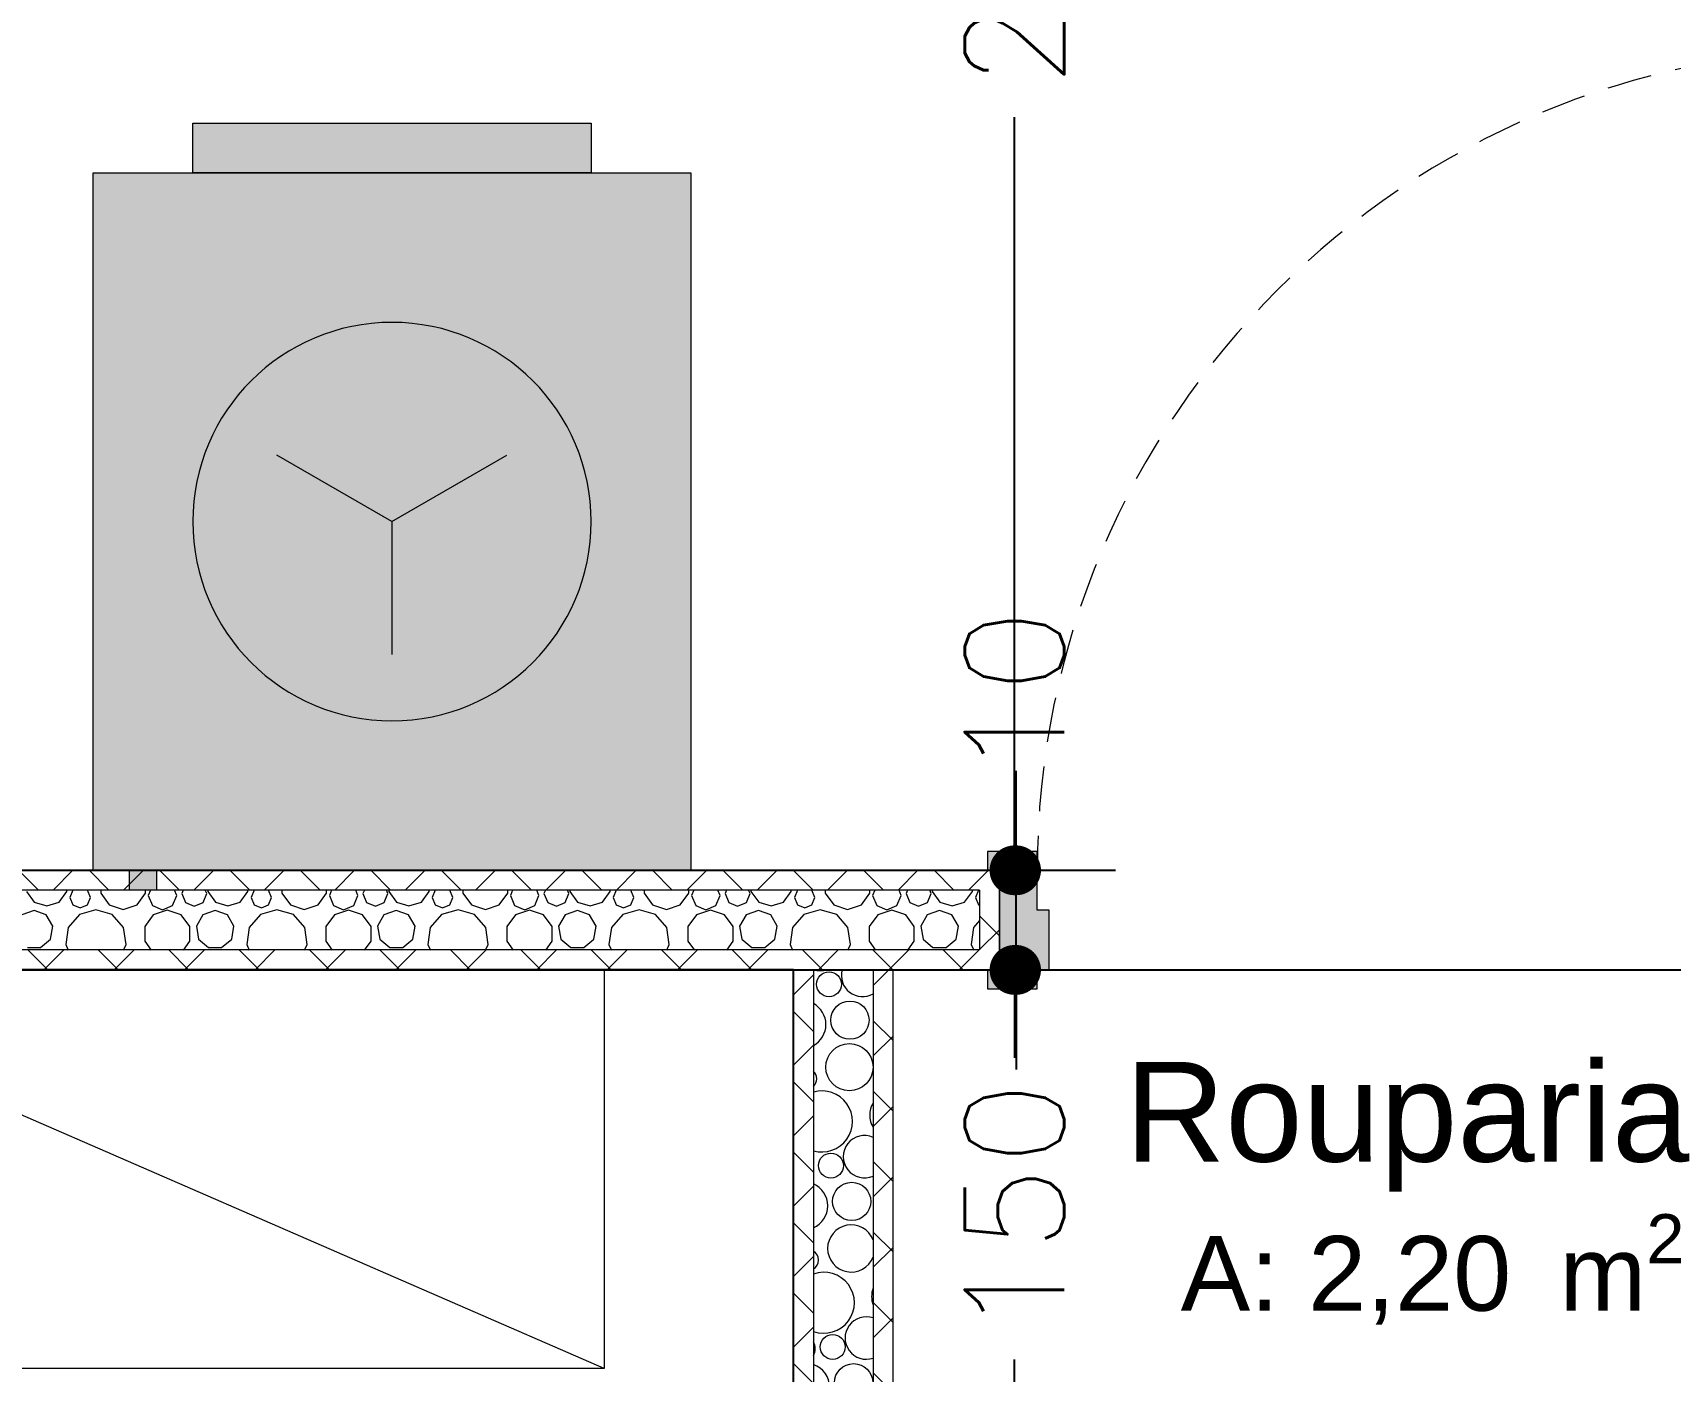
# Model space of a CAD drawing. Header units: metres. Extents: x -1783 to 21505, y -57 to 13660.
# Drawn here: x 12467.5 to 12631.9, y 12530.6 to 12665 of the extents above; entities that cross this region are included whole.
import ezdxf

# ---------------------------------------------------------------- set-up
doc = ezdxf.new("R2010")
doc.units = ezdxf.units.M
doc.header["$MEASUREMENT"] = 0
doc.linetypes.add('Dashed', pattern=[0.07, 0.045, -0.025])
for name, color, linetype in [('cotas', 7, 'Continuous'), ('COTAS EXECUTIVO.EXEC', 7, 'Continuous'), ('EQUIPAMENTOS.ARQ', 7, 'Continuous'), ('MOBILIÁRIO', 7, 'Continuous'), ('PAREDE CONSTRUIR', 7, 'Continuous'), ('Portas Archicad', 7, 'Continuous'), ('ZONA', 7, 'Continuous')]:
    doc.layers.add(name, color=color, linetype=linetype)
for name, color, linetype, lineweight, true_color in [('EQUIPAMENTOS.ARQ_Caneta_No__13', 7, 'Continuous', 0, 0xaaaaaa), ('EQUIPAMENTOS.ARQ_Caneta_No__19', 7, 'Continuous', 0, 0xe9e9e9), ('Portas Archicad_Caneta_No__9', 7, 'Continuous', 5, 0x020202), ('Portas Archicad_Caneta_No__97', 7, 'Continuous', 5, 0x6b6b6b)]:
    doc.layers.add(name, color=color, linetype=linetype, lineweight=lineweight, true_color=true_color)
for name, color, linetype, lineweight in [('MOBILIÁRIO_Caneta_No__96', 252, 'Continuous', 0), ('PAREDE CONSTRUIR_Caneta_No__241', 7, 'Continuous', 13), ('PAREDE CONSTRUIR_Caneta_No__83', 84, 'Continuous', 0), ('PAREDE CONSTRUIR_Caneta_No__96', 252, 'Continuous', 0), ('Portas Archicad_Caneta_No__241', 7, 'Continuous', 13), ('Selos de Zona Archicad_Caneta_No__11', 7, 'Continuous', 5)]:
    doc.layers.add(name, color=color, linetype=linetype, lineweight=lineweight)
doc.styles.add('GENERATED_STYLE_1', font='arial.ttf')
doc.styles.add('R80', font='romans.shx', dxfattribs={"height": 10})
doc.dimstyles.new('1-50', dxfattribs={"dimtxt": 10, "dimasz": 5, "dimexe": 10, "dimexo": 10, "dimgap": 3, "dimtad": 1, "dimdec": 1, "dimrnd": 1, "dimdsep": 46, "dimtxsty": 'R80', "dimblk": 'DOT', "dimcen": 0, "dimclrd": 252, "dimclre": 252, "dimclrt": 252, "dimadec": 0, "dimazin": 0, "dimtfac": 1, "dimtdec": 1, "dimtix": 1, "dimtmove": 2, "dimatfit": 3, "dimldrblk": 'DOT', "dimfxl": 1, "dimtolj": 1, "dimarcsym": 0})
pattern_1 = [(45, (18585.2446, 16071.2687), (-3.535534, 3.535534), []), (135, (18585.2446, 16071.2687), (3.535534, 3.535534), [])]

# ---------------------------------------------------------------- blocks, each defined once
blk = doc.blocks.new('_Dot')
at = {"color": 0, "linetype": 'ByBlock', "lineweight": -2}
blk.add_line((-0.5, 0), (-1, 0), dxfattribs=at)
at = {"color": 0, "linetype": 'ByBlock', "const_width": 0.5}
blk.add_lwpolyline([(-0.25, 0, 1), (0.25, 0, 1)], format="xyb", close=True, dxfattribs=at)
blk = doc.blocks.new('*D7198')
at = {"layer": 'COTAS EXECUTIVO.EXEC', "color": 252, "lineweight": -2, "transparency": 16777216}
for p, q in [((12086.34, 12791.3), (11880.68, 12791.3)), ((11890.68, 12786.3), (11890.68, 12608.21)), ((11890.68, 12425.89), (11890.68, 12576.49)), ((12711.34, 12420.89), (11880.68, 12420.89))]:
    blk.add_line(p, q, dxfattribs=at)
at = {"layer": 'COTAS EXECUTIVO.EXEC', "color": 252, "lineweight": -2, "transparency": 16777216, "xscale": 5, "yscale": 5, "zscale": 5}
for p, rotation in [((11890.68, 12791.3), 90), ((11890.68, 12420.89), 270)]:
    blk.add_blockref('_Dot', p, dxfattribs=dict(at, rotation=rotation))
at = {"layer": 'COTAS EXECUTIVO.EXEC', "color": 252, "transparency": 16777216, "insert": (11890.68, 12592.35), "char_height": 10, "attachment_point": 5, "rotation": 90, "style": 'R80'}
blk.add_mtext('\\A1;370', dxfattribs=at)
blk = doc.blocks.new('*D7421')
at = {"layer": 'COTAS EXECUTIVO.EXEC', "color": 252, "lineweight": -2, "transparency": 16777216}
for p, q in [((12406.35, 12570.89), (12576.05, 12570.89)), ((12566.05, 12565.89), (12566.05, 12562.06)), ((12566.05, 12425.89), (12566.05, 12531.77)), ((12711.34, 12420.89), (12556.05, 12420.89))]:
    blk.add_line(p, q, dxfattribs=at)
at = {"layer": 'COTAS EXECUTIVO.EXEC', "color": 252, "lineweight": -2, "transparency": 16777216, "xscale": 5, "yscale": 5, "zscale": 5}
for p, rotation in [((12566.05, 12570.89), 90), ((12566.05, 12420.89), 270)]:
    blk.add_blockref('_Dot', p, dxfattribs=dict(at, rotation=rotation))
at = {"layer": 'COTAS EXECUTIVO.EXEC', "color": 252, "transparency": 16777216, "insert": (12566.05, 12546.92), "char_height": 10, "attachment_point": 5, "rotation": 90, "style": 'R80'}
blk.add_mtext('\\A1;150', dxfattribs=at)
blk = doc.blocks.new('*D7422')
at = {"layer": 'COTAS EXECUTIVO.EXEC', "color": 252, "lineweight": -2, "transparency": 16777216}
for p, q in [((12566.21, 12585.89), (12566.21, 12590.89)), ((12406.35, 12580.89), (12576.21, 12580.89)), ((12566.21, 12570.89), (12566.21, 12580.89)), ((12406.35, 12570.89), (12576.21, 12570.89)), ((12566.21, 12565.89), (12566.21, 12560.89))]:
    blk.add_line(p, q, dxfattribs=at)
at = {"layer": 'COTAS EXECUTIVO.EXEC', "color": 252, "lineweight": -2, "transparency": 16777216, "xscale": 5, "yscale": 5, "zscale": 5}
for p, rotation in [((12566.21, 12580.89), 270), ((12566.21, 12570.89), 90)]:
    blk.add_blockref('_Dot', p, dxfattribs=dict(at, rotation=rotation))
at = {"layer": 'COTAS EXECUTIVO.EXEC', "color": 252, "transparency": 16777216, "insert": (12566.05, 12598.63), "char_height": 10, "attachment_point": 5, "rotation": 90, "style": 'R80'}
blk.add_mtext('\\A1;10', dxfattribs=at)
blk = doc.blocks.new('*D7423')
at = {"layer": 'COTAS EXECUTIVO.EXEC', "color": 252, "lineweight": -2, "transparency": 16777216}
for p, q in [((12401.35, 12791.3), (12576.05, 12791.3)), ((12566.05, 12786.3), (12566.05, 12688.21)), ((12566.05, 12585.89), (12566.05, 12656.49)), ((12406.35, 12580.89), (12576.05, 12580.89))]:
    blk.add_line(p, q, dxfattribs=at)
at = {"layer": 'COTAS EXECUTIVO.EXEC', "color": 252, "lineweight": -2, "transparency": 16777216, "xscale": 5, "yscale": 5, "zscale": 5}
for p, rotation in [((12566.05, 12791.3), 90), ((12566.05, 12580.89), 270)]:
    blk.add_blockref('_Dot', p, dxfattribs=dict(at, rotation=rotation))
at = {"layer": 'COTAS EXECUTIVO.EXEC', "color": 252, "transparency": 16777216, "insert": (12566.05, 12672.35), "char_height": 10, "attachment_point": 5, "rotation": 90, "style": 'R80'}
blk.add_mtext('\\A1;210', dxfattribs=at)
blk = doc.blocks.new('*D7444')
at = {"layer": 'COTAS EXECUTIVO.EXEC', "color": 252, "lineweight": -2, "transparency": 16777216}
for p, q in [((12248.85, 12505.89), (12248.85, 12885.48)), ((12698.87, 12801.3), (12698.87, 12885.48)), ((12253.85, 12875.48), (12476.86, 12875.48)), ((12693.87, 12875.48), (12508.58, 12875.48))]:
    blk.add_line(p, q, dxfattribs=at)
at = {"layer": 'COTAS EXECUTIVO.EXEC', "color": 252, "lineweight": -2, "transparency": 16777216, "xscale": 5, "yscale": 5, "zscale": 5, "rotation": 180}
blk.add_blockref('_Dot', (12248.85, 12875.48), dxfattribs=at)
at = {"layer": 'COTAS EXECUTIVO.EXEC', "color": 252, "lineweight": -2, "transparency": 16777216, "xscale": 5, "yscale": 5, "zscale": 5}
blk.add_blockref('_Dot', (12698.87, 12875.48), dxfattribs=at)
at = {"layer": 'COTAS EXECUTIVO.EXEC', "color": 252, "transparency": 16777216, "insert": (12492.72, 12875.48), "char_height": 10, "attachment_point": 5, "style": 'R80'}
blk.add_mtext('\\A1;450', dxfattribs=at)
blk = doc.blocks.new('Rouparia_9_14_6', base_point=(-59.6669, -35.4814))
at = {"layer": 'Selos de Zona Archicad_Caneta_No__11', "color": 7, "lineweight": 5, "attachment_point": 2, "style": 'GENERATED_STYLE_1'}
for s, insert, char_height in [('\\A1;\\pt0,0.55;Rouparia{\\H0.66x;\\S^  ;\\S^  ;}', (-59.6669, -35.3675), 0.1), ('\\A1;\\pt0,0.55;A: 2,20{\\H0.66x;\\S^  ;} m{\\H0.66x;\\S2^  ;}', (-59.6669, -35.5203), 0.075)]:
    blk.add_mtext(s, dxfattribs=dict(at, insert=insert, char_height=char_height))
blk = doc.blocks.new('*X62')
at = {"layer": 'PAREDE CONSTRUIR_Caneta_No__96', "color": 252, "linetype": 'Continuous', "lineweight": 0}
for centre, radius in [((-60.3782, -35.0182), 0.0125), ((-60.3572, -35.0542), 0.0192), ((-60.3577, -35.1014), 0.0237), ((-60.3763, -35.2002), 0.0125), ((-60.3554, -35.2362), 0.0192), ((-60.3745, -35.3822), 0.0125), ((-60.3535, -35.4182), 0.0192), ((-60.3726, -35.5642), 0.0125), ((-60.3707, -35.7462), 0.0125), ((-60.3689, -35.9282), 0.0125), ((-60.367, -36.1102), 0.0125), ((-60.3652, -36.2922), 0.0125), ((-60.3633, -36.4742), 0.0125)]:
    blk.add_circle(centre, radius, dxfattribs=at)
for centre, radius, start, end in [((-60.387, -34.9739), 0.0306, 257.4549, 282.5451), ((-60.3445, -35.0093), 0.0213, 164.7842, 299.7933), ((-60.4052, -35.0586), 0.0239, 298.3874, 61.6126), ((-60.4008, -35.113), 0.0103, 311.7553, 48.2447), ((-60.3852, -35.1559), 0.0306, 253.4253, 106.5747), ((-60.3134, -35.1496), 0.0239, 149.3154, 210.6846), ((-60.3426, -35.1913), 0.0213, 65.8115, 294.1885), ((-60.4034, -35.2406), 0.0239, 293.4353, 66.5647), ((-60.3559, -35.2834), 0.0237, 21.6937, 338.3063), ((-60.3989, -35.295), 0.0103, 299.1196, 60.8804), ((-60.3833, -35.3379), 0.0306, 249.7672, 110.2328), ((-60.3115, -35.3316), 0.0239, 159.6701, 200.3299), ((-60.3408, -35.3733), 0.0213, 71.1793, 288.8207), ((-60.4064, -35.384), 0.0143, 330.6872, 29.3128), ((-60.4015, -35.4226), 0.0239, 288.6626, 71.3374), ((-60.354, -35.4654), 0.0237, 31.7009, 328.2991), ((-60.3971, -35.477), 0.0103, 287.8976, 72.1024), ((-60.3815, -35.5199), 0.0306, 246.0208, 113.9792), ((-60.3389, -35.5553), 0.0213, 76.3804, 283.6196), ((-60.4045, -35.566), 0.0143, 317.9252, 42.0748), ((-60.3997, -35.6046), 0.0239, 284.021, 75.979), ((-60.3517, -35.6002), 0.0192, 22.1536, 337.8464), ((-60.3522, -35.6474), 0.0237, 39.4271, 320.5729), ((-60.3952, -35.659), 0.0103, 277.354, 82.646), ((-60.3796, -35.7019), 0.0306, 242.162, 117.838), ((-60.3371, -35.7373), 0.0213, 81.4691, 278.5309), ((-60.4027, -35.748), 0.0143, 307.7764, 52.2236), ((-60.3978, -35.7866), 0.0239, 279.4716, 80.5284), ((-60.3498, -35.7822), 0.0192, 33.9514, 326.0486), ((-60.3503, -35.8294), 0.0237, 46.0474, 313.9526), ((-60.3934, -35.841), 0.0103, 267.0584, 92.9416), ((-60.3778, -35.8839), 0.0306, 238.1604, 121.8396), ((-60.3352, -35.9193), 0.0213, 86.4907, 273.5093), ((-60.4008, -35.93), 0.0143, 298.8744, 61.1256), ((-60.396, -35.9686), 0.0239, 274.9819, 85.0181), ((-60.348, -35.9642), 0.0192, 42.8744, 317.1256), ((-60.3485, -36.0114), 0.0237, 51.9978, 308.0022), ((-60.3915, -36.023), 0.0103, 256.6655, 103.3345), ((-60.3759, -36.0659), 0.0306, 233.9768, 126.0232), ((-60.3333, -36.1013), 0.0213, 91.4854, 268.5146), ((-60.3989, -36.112), 0.0143, 290.6833, 69.3167), ((-60.3941, -36.1506), 0.0239, 270.5227, 89.4773), ((-60.3461, -36.1462), 0.0192, 50.4923, 309.5077), ((-60.3466, -36.1934), 0.0237, 57.4985, 302.5015), ((-60.3897, -36.205), 0.0103, 245.7982, 114.2018), ((-60.374, -36.2479), 0.0306, 229.5577, 130.4423), ((-60.3315, -36.2833), 0.0213, 96.4915, 263.5085), ((-60.3971, -36.2939), 0.0143, 282.9154, 77.0846), ((-60.3923, -36.3326), 0.0239, 266.0667, 93.9333), ((-60.3442, -36.3282), 0.0192, 57.3492, 302.6508), ((-60.3448, -36.3754), 0.0237, 62.6805, 297.3195), ((-60.3878, -36.387), 0.0103, 233.8948, 126.1052), ((-60.3722, -36.4298), 0.0306, 224.826, 135.174), ((-60.3296, -36.4653), 0.0213, 101.5479, 258.4521), ((-60.3952, -36.4759), 0.0143, 275.3836, 84.6164), ((-60.3904, -36.5146), 0.0239, 27.0926, 98.4133), ((-60.3424, -36.5102), 0.0192, 63.714, 160.3332)]:
    blk.add_arc(centre, radius, start, end, dxfattribs=at)
blk = doc.blocks.new('*X86')
at = {"layer": 'PAREDE CONSTRUIR_Caneta_No__96', "color": 252, "linetype": 'Continuous', "lineweight": 0}
for p, q in [((-61.184, -34.9249), (-61.1762, -34.9356)), ((-61.1512, -34.9356), (-61.1435, -34.9249)), ((-61.1435, -34.9249), (-61.1435, -34.9238)), ((-61.1374, -34.9238), (-61.1404, -34.9311)), ((-61.1197, -34.9311), (-61.1227, -34.9238)), ((-61.1095, -34.9238), (-61.1095, -34.9267)), ((-61.0645, -34.9267), (-61.0645, -34.9238)), ((-61.0596, -34.9238), (-61.0618, -34.929)), ((-61.0332, -34.929), (-61.0354, -34.9238)), ((-61.0267, -34.9238), (-61.0281, -34.9272)), ((-61.003, -34.9272), (-61.0045, -34.9238)), ((-61.0021, -34.9238), (-61.0021, -34.9249)), ((-61.0021, -34.9249), (-60.9944, -34.9356)), ((-60.9694, -34.9356), (-60.9617, -34.9249)), ((-60.9617, -34.9249), (-60.9617, -34.9238)), ((-60.9555, -34.9238), (-60.9585, -34.9311)), ((-60.9379, -34.9311), (-60.9409, -34.9238)), ((-60.9276, -34.9238), (-60.9276, -34.9267)), ((-60.8827, -34.9267), (-60.8827, -34.9238)), ((-60.8778, -34.9238), (-60.8799, -34.929)), ((-60.8513, -34.929), (-60.8535, -34.9238)), ((-60.8448, -34.9238), (-60.8463, -34.9272)), ((-60.8212, -34.9272), (-60.8226, -34.9238)), ((-60.8203, -34.9238), (-60.8203, -34.9249)), ((-60.8203, -34.9249), (-60.8125, -34.9356)), ((-60.7875, -34.9356), (-60.7798, -34.9249)), ((-60.7798, -34.9249), (-60.7798, -34.9238)), ((-60.7737, -34.9238), (-60.7767, -34.9311)), ((-60.756, -34.9311), (-60.759, -34.9238)), ((-60.7458, -34.9238), (-60.7458, -34.9267)), ((-60.7008, -34.9267), (-60.7008, -34.9238)), ((-60.6959, -34.9238), (-60.6981, -34.929)), ((-60.6695, -34.929), (-60.6716, -34.9238)), ((-60.663, -34.9238), (-60.6644, -34.9272)), ((-60.6393, -34.9272), (-60.6408, -34.9238)), ((-60.6384, -34.9238), (-60.6384, -34.9249)), ((-60.6384, -34.9249), (-60.6307, -34.9356)), ((-60.6057, -34.9356), (-60.5979, -34.9249)), ((-60.5979, -34.9249), (-60.5979, -34.9238)), ((-60.5918, -34.9238), (-60.5948, -34.9311)), ((-60.5742, -34.9311), (-60.5772, -34.9238)), ((-60.5639, -34.9238), (-60.5639, -34.9267)), ((-60.5189, -34.9267), (-60.5189, -34.9238)), ((-60.5141, -34.9238), (-60.5162, -34.929)), ((-60.4876, -34.929), (-60.4898, -34.9238)), ((-60.4811, -34.9238), (-60.4825, -34.9272)), ((-60.4575, -34.9272), (-60.4589, -34.9238)), ((-60.4566, -34.9238), (-60.4566, -34.9249)), ((-60.4566, -34.9249), (-60.4488, -34.9356)), ((-60.4238, -34.9356), (-60.4161, -34.9249)), ((-60.4161, -34.9249), (-60.4161, -34.9238)), ((-60.41, -34.9238), (-60.413, -34.9311)), ((-60.3923, -34.9311), (-60.3953, -34.9238)), ((-60.3821, -34.9238), (-60.3821, -34.9267)), ((-60.3371, -34.9267), (-60.3371, -34.9238)), ((-60.3322, -34.9238), (-60.3344, -34.929)), ((-60.3058, -34.929), (-60.3079, -34.9238)), ((-60.2993, -34.9238), (-60.3007, -34.9272)), ((-60.2756, -34.9272), (-60.2771, -34.9238)), ((-60.2747, -34.9238), (-60.2747, -34.9249)), ((-60.2747, -34.9249), (-60.267, -34.9356)), ((-60.242, -34.9356), (-60.2342, -34.9249)), ((-60.2342, -34.9249), (-60.2342, -34.9238)), ((-60.2281, -34.9238), (-60.2311, -34.9311)), ((-61.1762, -34.9356), (-61.1637, -34.9396)), ((-61.1637, -34.9396), (-61.1512, -34.9356)), ((-61.1404, -34.9311), (-61.1374, -34.9384)), ((-61.1374, -34.9384), (-61.1301, -34.9414)), ((-61.1301, -34.9414), (-61.1227, -34.9384)), ((-61.1227, -34.9384), (-61.1197, -34.9311)), ((-61.1095, -34.9267), (-61.1009, -34.9386)), ((-61.1009, -34.9386), (-61.087, -34.9431)), ((-61.087, -34.9431), (-61.0731, -34.9386)), ((-61.0731, -34.9386), (-61.0645, -34.9267)), ((-61.0618, -34.929), (-61.0576, -34.9391)), ((-61.0576, -34.9391), (-61.0475, -34.9433)), ((-61.0475, -34.9433), (-61.0374, -34.9391)), ((-61.0374, -34.9391), (-61.0332, -34.929)), ((-61.0281, -34.9272), (-61.0244, -34.9361)), ((-61.0244, -34.9361), (-61.0156, -34.9397)), ((-61.0156, -34.9397), (-61.0067, -34.9361)), ((-61.0067, -34.9361), (-61.003, -34.9272)), ((-60.9944, -34.9356), (-60.9819, -34.9396)), ((-60.9819, -34.9396), (-60.9694, -34.9356)), ((-60.9585, -34.9311), (-60.9555, -34.9384)), ((-60.9555, -34.9384), (-60.9482, -34.9414)), ((-60.9482, -34.9414), (-60.9409, -34.9384)), ((-60.9409, -34.9384), (-60.9379, -34.9311)), ((-60.9276, -34.9267), (-60.9191, -34.9386)), ((-60.9191, -34.9386), (-60.9051, -34.9431)), ((-60.9051, -34.9431), (-60.8912, -34.9386)), ((-60.8912, -34.9386), (-60.8827, -34.9267)), ((-60.8799, -34.929), (-60.8757, -34.9391)), ((-60.8757, -34.9391), (-60.8656, -34.9433)), ((-60.8656, -34.9433), (-60.8555, -34.9391)), ((-60.8555, -34.9391), (-60.8513, -34.929)), ((-60.8463, -34.9272), (-60.8426, -34.9361)), ((-60.8426, -34.9361), (-60.8337, -34.9397)), ((-60.8337, -34.9397), (-60.8249, -34.9361)), ((-60.8249, -34.9361), (-60.8212, -34.9272)), ((-60.8125, -34.9356), (-60.8, -34.9396)), ((-60.8, -34.9396), (-60.7875, -34.9356)), ((-60.7767, -34.9311), (-60.7737, -34.9384)), ((-60.7737, -34.9384), (-60.7663, -34.9414)), ((-60.7663, -34.9414), (-60.759, -34.9384)), ((-60.759, -34.9384), (-60.756, -34.9311)), ((-60.7458, -34.9267), (-60.7372, -34.9386)), ((-60.7372, -34.9386), (-60.7233, -34.9431)), ((-60.7233, -34.9431), (-60.7094, -34.9386)), ((-60.7094, -34.9386), (-60.7008, -34.9267)), ((-60.6981, -34.929), (-60.6939, -34.9391)), ((-60.6939, -34.9391), (-60.6838, -34.9433)), ((-60.6838, -34.9433), (-60.6737, -34.9391)), ((-60.6737, -34.9391), (-60.6695, -34.929)), ((-60.6644, -34.9272), (-60.6607, -34.9361)), ((-60.6607, -34.9361), (-60.6519, -34.9397)), ((-60.6519, -34.9397), (-60.643, -34.9361)), ((-60.643, -34.9361), (-60.6393, -34.9272)), ((-60.6307, -34.9356), (-60.6182, -34.9396)), ((-60.6182, -34.9396), (-60.6057, -34.9356)), ((-60.5948, -34.9311), (-60.5918, -34.9384)), ((-60.5918, -34.9384), (-60.5845, -34.9414)), ((-60.5845, -34.9414), (-60.5772, -34.9384)), ((-60.5772, -34.9384), (-60.5742, -34.9311)), ((-60.5639, -34.9267), (-60.5553, -34.9386)), ((-60.5553, -34.9386), (-60.5414, -34.9431)), ((-60.5414, -34.9431), (-60.5275, -34.9386)), ((-60.5275, -34.9386), (-60.5189, -34.9267)), ((-60.5162, -34.929), (-60.512, -34.9391)), ((-60.512, -34.9391), (-60.5019, -34.9433)), ((-60.5019, -34.9433), (-60.4918, -34.9391)), ((-60.4918, -34.9391), (-60.4876, -34.929)), ((-60.4825, -34.9272), (-60.4789, -34.9361)), ((-60.4789, -34.9361), (-60.47, -34.9397)), ((-60.47, -34.9397), (-60.4611, -34.9361)), ((-60.4611, -34.9361), (-60.4575, -34.9272)), ((-60.4488, -34.9356), (-60.4363, -34.9396)), ((-60.4363, -34.9396), (-60.4238, -34.9356)), ((-60.413, -34.9311), (-60.4099, -34.9384)), ((-60.4099, -34.9384), (-60.4026, -34.9414)), ((-60.4026, -34.9414), (-60.3953, -34.9384)), ((-60.3953, -34.9384), (-60.3923, -34.9311)), ((-60.3821, -34.9267), (-60.3735, -34.9386)), ((-60.3735, -34.9386), (-60.3596, -34.9431)), ((-60.3596, -34.9431), (-60.3457, -34.9386)), ((-60.3457, -34.9386), (-60.3371, -34.9267)), ((-60.3344, -34.929), (-60.3302, -34.9391)), ((-60.3302, -34.9391), (-60.3201, -34.9433)), ((-60.3201, -34.9433), (-60.31, -34.9391)), ((-60.31, -34.9391), (-60.3058, -34.929)), ((-60.3007, -34.9272), (-60.297, -34.9361)), ((-60.297, -34.9361), (-60.2882, -34.9397)), ((-60.2882, -34.9397), (-60.2793, -34.9361)), ((-60.2793, -34.9361), (-60.2756, -34.9272)), ((-60.267, -34.9356), (-60.2545, -34.9396)), ((-60.2545, -34.9396), (-60.242, -34.9356)), ((-60.2311, -34.9311), (-60.2281, -34.9384)), ((-60.2281, -34.9384), (-60.2271, -34.9388)), ((-61.1765, -34.9441), (-61.1888, -34.9486)), ((-61.1642, -34.9486), (-61.1765, -34.9441)), ((-61.1576, -34.9599), (-61.1642, -34.9486)), ((-61.131, -34.9481), (-61.1423, -34.9612)), ((-61.1144, -34.9433), (-61.131, -34.9481)), ((-61.0979, -34.9481), (-61.1144, -34.9433)), ((-61.0866, -34.9612), (-61.0979, -34.9481)), ((-61.0567, -34.9484), (-61.0653, -34.9603)), ((-61.0427, -34.9438), (-61.0567, -34.9484)), ((-61.0286, -34.9484), (-61.0427, -34.9438)), ((-61.02, -34.9603), (-61.0286, -34.9484)), ((-61.007, -34.9486), (-61.0135, -34.9599)), ((-60.9946, -34.9441), (-61.007, -34.9486)), ((-60.9823, -34.9486), (-60.9946, -34.9441)), ((-60.9758, -34.9599), (-60.9823, -34.9486)), ((-60.9491, -34.9481), (-60.9604, -34.9612)), ((-60.9326, -34.9433), (-60.9491, -34.9481)), ((-60.916, -34.9481), (-60.9326, -34.9433)), ((-60.9047, -34.9612), (-60.916, -34.9481)), ((-60.8748, -34.9484), (-60.8835, -34.9603)), ((-60.8608, -34.9438), (-60.8748, -34.9484)), ((-60.8468, -34.9484), (-60.8608, -34.9438)), ((-60.8381, -34.9603), (-60.8468, -34.9484)), ((-60.8251, -34.9486), (-60.8317, -34.9599)), ((-60.8128, -34.9441), (-60.8251, -34.9486)), ((-60.8005, -34.9486), (-60.8128, -34.9441)), ((-60.7939, -34.9599), (-60.8005, -34.9486)), ((-60.7673, -34.9481), (-60.7786, -34.9612)), ((-60.7507, -34.9433), (-60.7673, -34.9481)), ((-60.7342, -34.9481), (-60.7507, -34.9433)), ((-60.7229, -34.9612), (-60.7342, -34.9481)), ((-60.693, -34.9484), (-60.7016, -34.9603)), ((-60.6789, -34.9438), (-60.693, -34.9484)), ((-60.6649, -34.9484), (-60.6789, -34.9438)), ((-60.6563, -34.9603), (-60.6649, -34.9484)), ((-60.6433, -34.9486), (-60.6498, -34.9599)), ((-60.6309, -34.9441), (-60.6433, -34.9486)), ((-60.6186, -34.9486), (-60.6309, -34.9441)), ((-60.612, -34.9599), (-60.6186, -34.9486)), ((-60.5854, -34.9481), (-60.5967, -34.9612)), ((-60.5689, -34.9433), (-60.5854, -34.9481)), ((-60.5523, -34.9481), (-60.5689, -34.9433)), ((-60.541, -34.9612), (-60.5523, -34.9481)), ((-60.5111, -34.9484), (-60.5198, -34.9603)), ((-60.4971, -34.9438), (-60.5111, -34.9484)), ((-60.4831, -34.9484), (-60.4971, -34.9438)), ((-60.4744, -34.9603), (-60.4831, -34.9484)), ((-60.4614, -34.9486), (-60.468, -34.9599)), ((-60.4491, -34.9441), (-60.4614, -34.9486)), ((-60.4367, -34.9486), (-60.4491, -34.9441)), ((-60.4302, -34.9599), (-60.4367, -34.9486)), ((-60.4036, -34.9481), (-60.4149, -34.9612)), ((-60.387, -34.9433), (-60.4036, -34.9481)), ((-60.3705, -34.9481), (-60.387, -34.9433)), ((-60.3592, -34.9612), (-60.3705, -34.9481)), ((-60.3293, -34.9484), (-60.3379, -34.9603)), ((-60.3152, -34.9438), (-60.3293, -34.9484)), ((-60.3012, -34.9484), (-60.3152, -34.9438)), ((-60.2926, -34.9603), (-60.3012, -34.9484)), ((-60.2796, -34.9486), (-60.2861, -34.9599)), ((-60.2672, -34.9441), (-60.2796, -34.9486)), ((-60.2549, -34.9486), (-60.2672, -34.9441)), ((-60.2483, -34.9599), (-60.2549, -34.9486)), ((-60.2271, -34.9543), (-60.233, -34.9612)), ((-61.1699, -34.9813), (-61.1599, -34.9728)), ((-61.1599, -34.9728), (-61.1576, -34.9599)), ((-61.1423, -34.9612), (-61.1447, -34.9782)), ((-61.0841, -34.9782), (-61.0866, -34.9612)), ((-61.0653, -34.9603), (-61.0653, -34.975)), ((-61.0653, -34.975), (-61.059, -34.9838)), ((-61.0263, -34.9838), (-61.02, -34.975)), ((-61.02, -34.975), (-61.02, -34.9603)), ((-61.0135, -34.9599), (-61.0112, -34.9728)), ((-61.0112, -34.9728), (-61.0012, -34.9813)), ((-60.9881, -34.9813), (-60.978, -34.9728)), ((-60.978, -34.9728), (-60.9758, -34.9599)), ((-60.9604, -34.9612), (-60.9629, -34.9782)), ((-60.9023, -34.9782), (-60.9047, -34.9612)), ((-60.8835, -34.9603), (-60.8835, -34.975)), ((-60.8835, -34.975), (-60.8771, -34.9838)), ((-60.8445, -34.9838), (-60.8381, -34.975)), ((-60.8381, -34.975), (-60.8381, -34.9603)), ((-60.8317, -34.9599), (-60.8294, -34.9728)), ((-60.8294, -34.9728), (-60.8193, -34.9813)), ((-60.8062, -34.9813), (-60.7962, -34.9728)), ((-60.7962, -34.9728), (-60.7939, -34.9599)), ((-60.7786, -34.9612), (-60.781, -34.9782)), ((-60.7204, -34.9782), (-60.7229, -34.9612)), ((-60.7016, -34.9603), (-60.7016, -34.975)), ((-60.7016, -34.975), (-60.6953, -34.9838)), ((-60.6626, -34.9838), (-60.6563, -34.975)), ((-60.6563, -34.975), (-60.6563, -34.9603)), ((-60.6498, -34.9599), (-60.6475, -34.9728)), ((-60.6475, -34.9728), (-60.6375, -34.9813)), ((-60.6244, -34.9813), (-60.6143, -34.9728)), ((-60.6143, -34.9728), (-60.612, -34.9599)), ((-60.5967, -34.9612), (-60.5992, -34.9782)), ((-60.5386, -34.9782), (-60.541, -34.9612)), ((-60.5198, -34.9603), (-60.5198, -34.975)), ((-60.5198, -34.975), (-60.5134, -34.9838)), ((-60.4808, -34.9838), (-60.4744, -34.975)), ((-60.4744, -34.975), (-60.4744, -34.9603)), ((-60.468, -34.9599), (-60.4657, -34.9728)), ((-60.4657, -34.9728), (-60.4556, -34.9813)), ((-60.4425, -34.9813), (-60.4325, -34.9728)), ((-60.4325, -34.9728), (-60.4302, -34.9599)), ((-60.4149, -34.9612), (-60.4173, -34.9782)), ((-60.3567, -34.9782), (-60.3592, -34.9612)), ((-60.3379, -34.9603), (-60.3379, -34.975)), ((-60.3379, -34.975), (-60.3316, -34.9838)), ((-60.2989, -34.9838), (-60.2926, -34.975)), ((-60.2926, -34.975), (-60.2926, -34.9603)), ((-60.2861, -34.9599), (-60.2838, -34.9728)), ((-60.2838, -34.9728), (-60.2738, -34.9813)), ((-60.2607, -34.9813), (-60.2506, -34.9728)), ((-60.2506, -34.9728), (-60.2483, -34.9599)), ((-60.233, -34.9612), (-60.2355, -34.9782)), ((-61.1831, -34.9813), (-61.1699, -34.9813)), ((-61.1447, -34.9782), (-61.1422, -34.9838)), ((-61.0867, -34.9838), (-61.0841, -34.9782)), ((-61.0012, -34.9813), (-60.9881, -34.9813)), ((-60.9629, -34.9782), (-60.9604, -34.9838)), ((-60.9048, -34.9838), (-60.9023, -34.9782)), ((-60.8193, -34.9813), (-60.8062, -34.9813)), ((-60.781, -34.9782), (-60.7785, -34.9838)), ((-60.723, -34.9838), (-60.7204, -34.9782)), ((-60.6375, -34.9813), (-60.6244, -34.9813)), ((-60.5992, -34.9782), (-60.5967, -34.9838)), ((-60.5411, -34.9838), (-60.5386, -34.9782)), ((-60.4556, -34.9813), (-60.4425, -34.9813)), ((-60.4173, -34.9782), (-60.4148, -34.9838)), ((-60.3592, -34.9838), (-60.3567, -34.9782)), ((-60.2738, -34.9813), (-60.2607, -34.9813)), ((-60.2355, -34.9782), (-60.2329, -34.9838))]:
    blk.add_line(p, q, dxfattribs=at)
blk = doc.blocks.new('Door 26_9')
at = {"layer": 'Portas Archicad', "linetype": 'Continuous', "lineweight": 0, "true_color": 0xffffff}
for points in [[(0.412, 0.824), (0.372, 0.824), (0.372, 0), (0.412, 0)], [(-0.412, 0.019), (-0.462, 0.019), (-0.462, 0), (-0.412, 0)], [(0.412, 0), (0.462, 0), (0.462, 0.019), (0.412, 0.019)], [(-0.4, -0.1), (-0.4, -0.04), (-0.412, -0.04), (-0.412, 0), (-0.45, 0), (-0.45, -0.1)], [(0.45, -0.1), (0.45, 0), (0.412, 0), (0.412, -0.04), (0.4, -0.04), (0.4, -0.1)], [(-0.412, -0.1), (-0.462, -0.1), (-0.462, -0.119), (-0.412, -0.119)], [(0.412, -0.119), (0.462, -0.119), (0.462, -0.1), (0.412, -0.1)]]:
    blk.add_hatch(color=7, dxfattribs=at).paths.add_polyline_path(points)
at = {"layer": 'Portas Archicad_Caneta_No__241', "color": 7, "linetype": 'Continuous', "lineweight": 13}
for p, q in [((-0.462, 0), (-0.45, 0)), ((-0.462, 0), (-0.45, 0)), ((-0.45, -0.02), (-0.45, 0)), ((-0.45, -0.02), (-0.45, 0)), ((-0.45, -0.02), (-0.45, 0)), ((-0.45, -0.02), (-0.45, 0)), ((0.45, 0), (0.462, 0)), ((0.45, 0), (0.462, 0)), ((0.45, -0.02), (0.45, 0)), ((0.45, -0.02), (0.45, 0)), ((0.45, -0.02), (0.45, 0)), ((0.45, -0.02), (0.45, 0)), ((-0.45, -0.08), (-0.45, -0.02)), ((-0.45, -0.08), (-0.45, -0.02)), ((-0.45, -0.08), (-0.45, -0.02)), ((-0.45, -0.08), (-0.45, -0.02)), ((0.45, -0.08), (0.45, -0.02)), ((0.45, -0.08), (0.45, -0.02)), ((0.45, -0.08), (0.45, -0.02)), ((0.45, -0.08), (0.45, -0.02)), ((-0.45, -0.1), (-0.45, -0.08)), ((-0.45, -0.1), (-0.45, -0.08)), ((0.45, -0.1), (0.45, -0.08)), ((0.45, -0.1), (0.45, -0.08)), ((-0.462, -0.1), (-0.45, -0.1)), ((-0.462, -0.1), (-0.45, -0.1)), ((0.45, -0.1), (0.462, -0.1)), ((0.45, -0.1), (0.462, -0.1))]:
    blk.add_line(p, q, dxfattribs=at)
at = {"layer": 'Portas Archicad_Caneta_No__9', "color": 18, "linetype": 'Continuous', "lineweight": 5, "true_color": 0x020202}
for p, q in [((0.372, 0), (0.372, 0.824)), ((0.372, 0.824), (0.412, 0.824)), ((0.412, 0.824), (0.412, 0)), ((-0.412, 0.019), (-0.462, 0.019)), ((-0.462, 0.019), (-0.462, 0)), ((-0.412, 0), (-0.412, 0.019)), ((0.462, 0.019), (0.412, 0.019)), ((0.412, 0.019), (0.412, 0)), ((0.462, 0), (0.462, 0.019)), ((-0.462, 0), (-0.412, 0)), ((-0.412, 0), (-0.45, 0)), ((-0.45, 0), (-0.45, -0.1)), ((-0.412, -0.04), (-0.412, 0)), ((0.412, 0), (0.372, 0)), ((0.412, 0), (0.462, 0)), ((0.45, 0), (0.412, 0)), ((0.412, 0), (0.412, -0.04)), ((0.45, -0.1), (0.45, 0)), ((-0.4, -0.04), (-0.412, -0.04)), ((-0.4, -0.1), (-0.4, -0.04)), ((0.412, -0.04), (0.4, -0.04)), ((0.4, -0.04), (0.4, -0.1)), ((-0.412, -0.1), (-0.462, -0.1)), ((-0.462, -0.1), (-0.462, -0.119)), ((-0.45, -0.1), (-0.4, -0.1)), ((-0.412, -0.119), (-0.412, -0.1)), ((0.4, -0.1), (0.45, -0.1)), ((0.462, -0.1), (0.412, -0.1)), ((0.412, -0.1), (0.412, -0.119)), ((0.462, -0.119), (0.462, -0.1)), ((-0.462, -0.119), (-0.412, -0.119)), ((0.412, -0.119), (0.462, -0.119))]:
    blk.add_line(p, q, dxfattribs=at)
at = {"layer": 'Portas Archicad_Caneta_No__97', "color": 251, "linetype": 'Dashed', "lineweight": 5, "true_color": 0x6b6b6b}
blk.add_arc((0.412, 0), 0.824, 90, 180, dxfattribs=at)
blk = doc.blocks.new('Flexible Shelf 26[7]_6', base_point=(-60.604, -35.4038))
at = {"layer": 'MOBILIÁRIO_Caneta_No__96', "color": 252, "linetype": 'Continuous', "lineweight": 13}
blk.add_line((-60.604, -35.4038), (-61.524, -35.0038), dxfattribs=at)
at = {"layer": 'MOBILIÁRIO_Caneta_No__96', "color": 252, "linetype": 'Continuous', "lineweight": 13, "flags": 128}
blk.add_lwpolyline([(-60.604, -35.4038), (-61.524, -35.4038), (-61.524, -35.0038), (-60.604, -35.0038)], close=True, dxfattribs=at)
blk = doc.blocks.new('Washer 26')
at = {"layer": 'EQUIPAMENTOS.ARQ_Caneta_No__19', "linetype": 'Continuous', "lineweight": 0, "true_color": 0xe9e9e9}
for points in [[(-0.2635, 0), (-0.2365, 0), (-0.2365, 0.02), (-0.2635, 0.02)], [(-0.2635, 0), (-0.2365, 0), (-0.2365, 0.02), (-0.2635, 0.02)], [(-0.3, 0), (-0.3, -0.7), (0.3, -0.7), (0.3, 0)], [(-0.2, -0.7), (-0.2, -0.75), (0.2, -0.75), (0.2, -0.7)]]:
    blk.add_hatch(color=254, dxfattribs=at).paths.add_polyline_path(points)
at = {"layer": 'EQUIPAMENTOS.ARQ_Caneta_No__13', "color": 253, "linetype": 'Continuous', "lineweight": 0, "true_color": 0xaaaaaa}
for q in [(0, -0.2167), (-0.1155, -0.4167), (0.1155, -0.4167)]:
    blk.add_line((0, -0.35), q, dxfattribs=at)
at = {"layer": 'EQUIPAMENTOS.ARQ_Caneta_No__13', "color": 253, "linetype": 'Continuous', "lineweight": 0, "true_color": 0xaaaaaa, "flags": 128}
for points in [[(-0.2635, 0), (-0.2365, 0), (-0.2365, 0.02), (-0.2635, 0.02)], [(-0.2635, 0), (-0.2365, 0), (-0.2365, 0.02), (-0.2635, 0.02)], [(-0.3, 0), (-0.3, -0.7), (0.3, -0.7), (0.3, 0)], [(-0.2, -0.7), (-0.2, -0.75), (0.2, -0.75), (0.2, -0.7)]]:
    blk.add_lwpolyline(points, close=True, dxfattribs=at)
at = {"layer": 'EQUIPAMENTOS.ARQ_Caneta_No__13', "color": 253, "linetype": 'Continuous', "lineweight": 0, "true_color": 0xaaaaaa}
blk.add_circle((0, -0.35), 0.2, dxfattribs=at)

msp = doc.modelspace()

# ---------------------------------------------------------------- hatches: boundary and pattern name
at = {"layer": 'cotas'}
h = msp.add_hatch(color=7, dxfattribs=at)
h.dxf.hatch_style = 1
h.paths.add_polyline_path([(21504.961, 13659.963), (10304.961, 13659.963), (10304.961, 5739.963), (21504.961, 5739.963)])
h.paths.add_polyline_path([(10571.627, 13593.296), (21371.627, 13593.296), (21371.627, 5806.63), (10571.627, 5806.63)], flags=16)
at = {"layer": 'PAREDE CONSTRUIR_Caneta_No__83', "linetype": 'Continuous', "lineweight": 0}
h = msp.add_hatch(dxfattribs=at)
h.set_pattern_fill('PLACOMUR_0006', color=84, scale=100, style=0, pattern_type=2)
h.set_pattern_definition(pattern_1)
h.paths.add_polyline_path([(12240.848, 12578.893), (12562.535, 12578.893), (12564.535, 12580.893), (12240.848, 12580.893)])
h = msp.add_hatch(dxfattribs=at)
h.set_pattern_fill('PLACOMUR_0006', color=84, scale=100, style=0, pattern_type=2)
h.set_pattern_definition(pattern_1)
h.paths.add_polyline_path([(12562.535, 12578.893), (12562.535, 12572.893), (12564.535, 12572.893), (12564.535, 12580.893)])
h = msp.add_hatch(dxfattribs=at)
h.set_pattern_fill('PLACOMUR_0006', color=84, scale=100, style=0, pattern_type=2)
h.set_pattern_definition(pattern_1)
h.paths.add_polyline_path([(12564.535, 12572.893), (12248.848, 12572.893), (12248.848, 12570.893), (12564.535, 12570.893)])
h = msp.add_hatch(dxfattribs=at)
h.set_pattern_fill('PLACOMUR_0006', color=84, scale=100, style=0, pattern_type=2)
h.set_pattern_definition(pattern_1)
h.paths.add_polyline_path([(12543.855, 12570.893), (12543.855, 12420.893), (12545.855, 12420.893), (12545.855, 12570.893)])
h = msp.add_hatch(dxfattribs=at)
h.set_pattern_fill('PLACOMUR_0006', color=84, scale=100, style=0, pattern_type=2)
h.set_pattern_definition(pattern_1)
h.paths.add_polyline_path([(12551.855, 12570.893), (12551.855, 12420.893), (12553.855, 12420.893), (12553.855, 12570.893)])

# ---------------------------------------------------------------- linework, layer by layer
msp.add_line((12569.535, 12570.893), (12649.535, 12570.893))
at = {"layer": 'COTAS EXECUTIVO.EXEC', "flags": 128}
msp.add_lwpolyline([(12543.855, 12570.893), (12248.848, 12570.893), (12248.848, 12420.893), (12543.855, 12420.893)], close=True, dxfattribs=at)
at = {"layer": 'PAREDE CONSTRUIR_Caneta_No__241', "color": 7, "linetype": 'Continuous', "lineweight": 13}
for p, q in [((12563.335, 12580.893), (12564.535, 12580.893)), ((12564.535, 12578.893), (12564.535, 12580.893)), ((12564.535, 12578.893), (12564.535, 12580.893)), ((12562.535, 12578.893), (12246.848, 12578.893)), ((12562.535, 12578.893), (12562.535, 12572.893)), ((12564.535, 12572.893), (12564.535, 12578.893)), ((12564.535, 12572.893), (12564.535, 12578.893)), ((12562.535, 12572.893), (12248.848, 12572.893)), ((12564.535, 12570.893), (12564.535, 12572.893)), ((12545.855, 12570.893), (12545.855, 12420.893)), ((12551.855, 12570.893), (12551.855, 12420.893)), ((12563.335, 12570.893), (12564.535, 12570.893))]:
    msp.add_line(p, q, dxfattribs=at)
at = {"layer": 'PAREDE CONSTRUIR_Caneta_No__241', "color": 7, "linetype": 'Continuous', "lineweight": 13, "flags": 128}
for points in [[(12564.535, 12580.893), (12248.848, 12580.893)], [(12248.848, 12570.893), (12543.855, 12570.893)], [(12543.855, 12570.893), (12543.855, 12420.893)], [(12545.855, 12570.893), (12551.855, 12570.893)], [(12545.855, 12570.893), (12551.855, 12570.893)], [(12553.855, 12420.893), (12553.855, 12570.893)], [(12553.855, 12570.893), (12564.535, 12570.893)]]:
    msp.add_lwpolyline(points, dxfattribs=at)

# ---------------------------------------------------------------- block references
at = {"layer": 'EQUIPAMENTOS.ARQ', "color": 251, "linetype": 'Continuous', "lineweight": 5, "true_color": 0x6b6b6b, "xscale": -100, "yscale": 100, "zscale": 100, "rotation": 180}
msp.add_blockref('Washer 26', (12503.537, 12580.893), dxfattribs=at)
at = {"layer": 'MOBILIÁRIO', "color": 252, "linetype": 'Continuous', "lineweight": 0, "xscale": 100, "yscale": 100, "zscale": 100}
msp.add_blockref('Flexible Shelf 26[7]_6', (12524.848, 12530.893), dxfattribs=at)
at = {"layer": 'PAREDE CONSTRUIR', "color": 7, "lineweight": 13, "xscale": 100, "yscale": 100, "zscale": 100}
for name in ['*X86', '*X62']:
    msp.add_blockref(name, (18585.245, 16071.269), dxfattribs=at)
at = {"layer": 'Portas Archicad', "color": 252, "linetype": 'Continuous', "lineweight": 0, "xscale": 100, "yscale": 100, "zscale": 100}
msp.add_blockref('Door 26_9', (12609.535, 12580.893), dxfattribs=at)
at = {"layer": 'ZONA', "color": 7, "linetype": 'Continuous', "lineweight": 0, "xscale": 100, "yscale": 100, "zscale": 100}
msp.add_blockref('Rouparia_9_14_6', (12608.038, 12550.262), dxfattribs=at)

# ---------------------------------------------------------------- dimensions: what is measured, and where the dimension line sits
at = {"layer": 'COTAS EXECUTIVO.EXEC'}
dim = msp.add_linear_dim(base=(12698.873, 12875.482), p1=(12248.848, 12495.893), p2=(12698.873, 12791.299), dimstyle='1-50', dxfattribs=at)
dim.commit()
dim.dimension.update_dxf_attribs({"geometry": '*D7444', "text_midpoint": (12492.721, 12875.482), "dimtype": 160})
for base, p1, p2, picture, middle in [((11890.679, 12791.299), (12721.345, 12420.893), (12096.345, 12791.299), '*D7198', (11890.679, 12592.35)), ((12566.051, 12791.299), (12396.351, 12580.893), (12391.351, 12791.299), '*D7423', (12566.051, 12672.35)), ((12566.215, 12580.893), (12396.351, 12570.893), (12396.351, 12580.893), '*D7422', (12566.051, 12598.633)), ((12566.051, 12570.893), (12721.345, 12420.893), (12396.351, 12570.893), '*D7421', (12566.051, 12546.916))]:
    dim = msp.add_linear_dim(base=base, p1=p1, p2=p2, angle=90, dimstyle='1-50', dxfattribs=at)
    dim.commit()
    dim.dimension.update_dxf_attribs({"geometry": picture, "text_midpoint": middle, "dimtype": 160})

doc.saveas('drawing.dxf')
